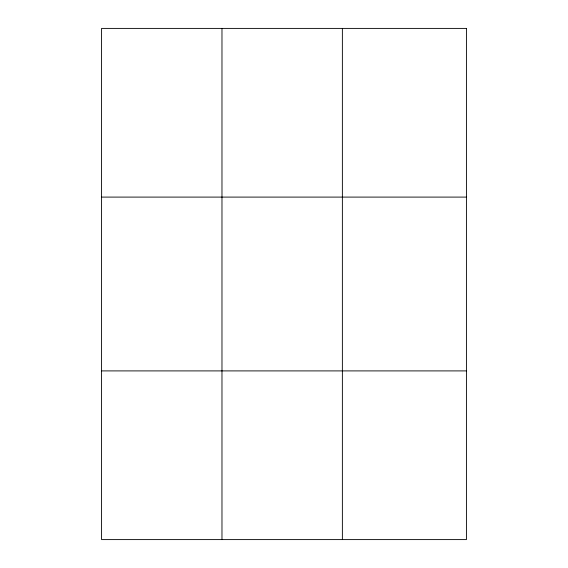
<?xml version="1.0" encoding="UTF-8"?>
<svg xmlns="http://www.w3.org/2000/svg" width="568" height="568" viewBox="0 0 568 568"><rect width="100%" height="100%" fill="white"/><g stroke="black" fill="none" stroke-linecap="round" stroke-linejoin="round"><path stroke-width="0.85" d="M221.974 28.4L221.974 539.6M342.376 28.4L342.376 539.6M101.58 197.096L466.42 197.096M101.58 370.904L466.42 370.904M466.42 28.4L466.42 539.6L101.58 539.6L101.58 28.4L466.42 28.4"/></g></svg>
